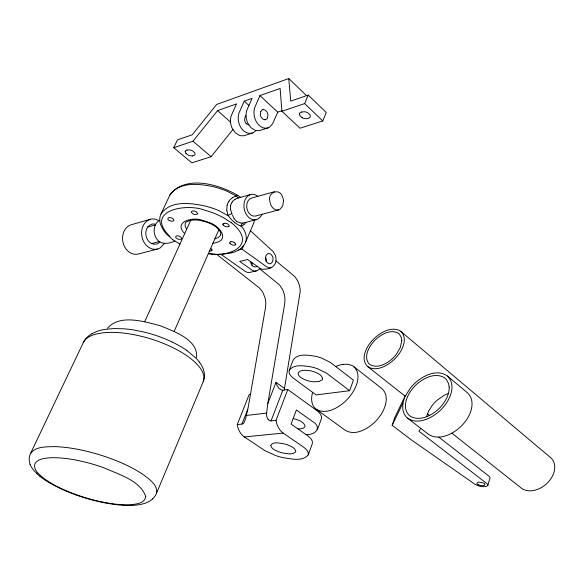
<?xml version="1.0" encoding="UTF-8"?>
<svg xmlns="http://www.w3.org/2000/svg" width="584" height="584" viewBox="0 0 584 584"><rect width="100%" height="100%" fill="white"/><g stroke="black" fill="none" stroke-linecap="round" stroke-linejoin="round"><path stroke-width="0.88" d="M185.245 151.657L185.953 153.453M299.504 114.055L300.03 115.866L302.081 117.625M268.027 419.312L266.924 417.034A12.848 11.622 -25.8 0 1 266.64 413.107L267.633 404.61L284.62 304.206L284.956 299.906A29.93 27.083 -25.8 0 0 284.16 293.832L282.605 289.554L279.524 284.934L259.559 268.706M181.639 238.557L181.325 237.571L180.04 236.586A6.76 6.11 -25.8 0 0 178.397 236.016C176.215 234.951 174.317 237.6 176.923 238.579A6.636 6.001 -25.8 0 0 178.996 239.316L180.719 239.294A1.212 1.095 -25.8 0 0 181.712 238.586M403.069 403.34C402.281 407.749 402.785 412.676 405.676 416.268A14.111 12.768 -25.8 0 0 407.669 418.224L428.247 434.153C437.803 440.694 450.439 435.314 458.44 428.692A40.639 36.77 -25.8 0 0 463.951 423.203C470.843 415.29 476.31 401.113 467.346 392.725L447.424 376.03C437.861 369.037 424.882 374.811 416.808 381.513A42.355 38.325 -25.8 0 0 410.326 388.156L405.69 395.456M284.386 389.966A8.986 8.132 -25.8 0 1 284.496 388.455L300.22 291.423A29.937 27.09 -25.8 0 0 299.431 285.43L297.906 281.203L294.905 276.633L275.918 260.887M230.629 205.597L230.549 206.013A11.658 10.548 -25.8 0 0 230.439 206.984L230.512 209.196M227.074 205.48L226.753 210.043M426.466 416.75L428.671 410.968L432.313 405.303A36.142 32.704 -25.8 0 1 437.168 400.201L444.052 395.412A28.579 25.857 -25.8 0 1 448.41 393.485M227.118 205.298L227.322 204.575A13.103 11.855 -25.8 0 1 228.892 201.268M305.739 434.379C315.185 435.839 322.813 426.992 312.228 421.29L296.387 409.975L291.08 424.115L307.075 435.321C309.644 437.234 313.265 440.029 312.309 443.687L308.221 454.914C302.373 461.9 291.168 458.747 283.306 457.695A74.475 67.386 -25.8 0 1 276.02 455.688L265.253 450.848L244.353 436.956C240.258 434.175 237.995 429.364 237.235 424.583L241.966 424.064A2.226 2.015 -25.8 0 0 242.944 423.728L243.346 423.436A4.103 3.708 -25.8 0 0 244.141 422.48L245.543 418.837L248.258 406.982L265.457 307.936L265.8 303.695A29.039 26.273 -25.8 0 0 265.012 297.709L262.778 292.219L259.5 288.065L216.846 254.485M152.512 498.94A15.067 13.636 -25.8 0 0 156.403 493.589C158.322 485.348 149.555 479.595 144.022 475.164C131.166 466.324 116.61 460.331 101.85 455.491C86.505 450.695 70.635 447.147 54.524 446.607C46.465 446.942 35.726 446.11 30.507 453.556A14.323 12.965 -25.8 0 0 30.069 454.571L29.894 455.075A14.323 12.965 -25.8 0 0 29.616 456.009A14.658 13.264 -25.8 0 0 29.207 458.79A16.797 15.199 -25.8 0 0 30.076 464.061L30.178 464.389M312.644 392.375C310.885 397.996 310.995 405.398 316.192 409.201L345.108 430.189C354.532 435.993 366.204 429.802 373.541 423.276A42.201 38.186 -25.8 0 0 380.228 415.691C385.542 408.194 389.856 395.689 381.797 388.543L353.729 366.591A11.972 10.833 -25.8 0 0 351.546 365.277L347.568 364.226L343.012 364.343M308.221 454.914C309.14 451.271 305.469 448.549 302.906 446.658L283.182 433.065C279.035 430.145 276.809 425.196 276.035 420.305L287.81 389.513L316.309 410.18C318.915 412.151 322.404 415.107 321.375 418.779L317.368 429.787M392.149 425.327L402.756 403.376L405.376 395.499L394.689 417.713L392.149 425.327L411.705 440.154L475.164 484.413L478.471 485.91A19.966 18.067 -25.8 0 0 482.165 486.647L485.859 486.567L487.72 485.691L490.012 477.997A1.044 0.942 -25.8 0 0 490.049 477.697L489.049 476.245L438.796 437.117M196.531 357.496C198.662 339.494 173.032 331.091 159.892 325.573C144.036 321.653 120.07 313.827 107.485 328.208M289.241 370.329C288.168 373.724 291.292 376.592 293.723 378.432L316.083 394.908L349.655 390.703L353.415 380.147L330.34 362.394L321.302 357.948A53.378 48.297 -25.8 0 0 315.061 356.211C308.082 355.181 298.037 353.167 293.285 359.81L289.255 370.285C294.11 363.766 304.074 365.861 311.046 366.883A54.67 49.465 -25.8 0 1 317.316 368.635L326.398 373.067L349.655 390.703M156.381 493.582L203.21 381.68C205.889 374.497 200.4 367.526 195.567 362.773C185.077 352.918 171.857 346.538 158.519 341.509A169.696 153.541 -25.8 0 0 145.73 337.421C131.999 333.763 117.676 331.427 103.441 332.771C96.134 333.727 87.25 335.398 83.366 342.45L30.507 453.556M241.075 248.215A14.885 13.468 -25.8 0 0 245.484 242.542C248.215 237.111 243.871 226.526 239.557 225.541M287.81 389.513L282.853 390.17L271.064 420.852L276.035 420.305M267.83 403.434L276.028 382.323L284.496 388.455M241.966 424.064L247.82 409.267M267.516 117.756L267.925 114.858A8.614 7.789 -25.8 0 0 267.136 112.208L265.253 110.106L263.187 109.602M237.235 424.583L249.149 394.609L250.441 394.441M260.785 111.573L260.362 114.479A8.614 7.789 -25.8 0 0 261.15 117.128L263.034 119.238L265.085 119.749M203.21 381.68C206.13 375.045 203.568 367.431 199.421 362.146M281.853 110.77L277.743 112.157L272.633 123.757L269.509 127.181A6.57 5.95 -25.8 0 1 267.954 127.903C262.574 129.531 257.624 124.925 255.631 120.297A23.163 20.958 -25.8 0 1 254.12 115.187L253.916 111.975L254.514 108.047L259.953 95.601L280.123 88.461L281.889 111.252L300.052 128.217L322.784 120.939L326.273 112.5L308.25 95.097L290.73 101.09L288.766 78.533L216.657 104.434L192.209 134.809L177.478 139.846L173.74 147.694L191.859 162.863L211.138 156.687L232.863 129.597M243.47 245.82L242.046 249.156L238.586 249.996M245.448 242.528L253.478 223.657M281.889 111.252L304.644 103.587L308.25 95.097M174.156 331.413L218.869 229.709M267.954 127.903L259.347 130.692L255.529 130.524L250.981 127.728L247.704 122.961A22.871 20.695 -25.8 0 1 246.2 117.888L246.003 114.69L246.601 110.785L252.054 98.404L244.243 101.163L238.783 113.493L238.177 117.377L238.374 120.559A22.586 20.433 -25.8 0 0 239.878 125.604C241.878 130.21 246.871 134.707 252.208 133.072L243.783 135.795L239.958 135.649L235.41 132.904L232.14 128.21A22.302 20.184 -25.8 0 1 230.636 123.195L230.446 120.034L231.052 116.172L236.527 103.901L217.62 110.595L192.99 141.204L173.74 147.694M144.715 321.689L190.793 220.197L196.421 219.949L202.56 220.876M262.026 214.313L260.354 217.022L258.077 218.912A6.592 5.964 -25.8 0 1 256.369 219.606L243.572 222.964M172.776 239.681L167.491 235.002A40.617 36.748 -25.8 0 1 163.352 230.067L160.702 224.876A21.944 19.856 -25.8 0 1 160.352 223.789L160.009 222.292A16.148 14.607 -25.8 0 1 160.038 216.744L160.082 216.642A14.14 12.79 -25.8 0 1 160.571 215L160.651 214.788A13.885 12.563 -25.8 0 1 161.009 213.941L169.798 195.187C185.508 173.295 222.884 185.405 240.572 197.18M169.798 195.187C179.215 181.033 199.823 183.778 214.204 186.895A90.637 82.008 -25.8 0 1 227.278 191.348L236.411 196.049A4.862 4.402 -25.8 0 0 236.629 196.633L238.338 197.998M161.009 213.941C170.601 199.925 191.194 203.057 205.546 206.123A94.119 85.162 -25.8 0 1 218.744 210.59L228.351 215.781M420.662 428.284L419.02 431.299L486.925 483.61L487.932 485.049A1.015 0.92 -25.8 0 1 487.896 485.348M164.33 243.528L160.425 247.733A9.249 8.373 -25.8 0 1 157.446 249.054L138.335 254.011C132.093 255.639 126.027 250.835 123.903 245.192A22.163 20.053 -25.8 0 1 122.611 239.871C121.961 233.746 124.991 226.57 131.283 224.723L150.336 219.292A9.249 8.366 -25.8 0 1 153.052 218.912L155.855 219.299L159.03 220.73M84.432 340.538L84.337 340.691A17.199 15.556 -25.8 0 0 83.366 342.45M245.879 222.358L245.024 223.504A9.724 8.796 -25.8 0 1 244.287 224.307L244.127 224.446M229.001 201.115L229.322 200.67A11.775 10.651 -25.8 0 1 231.884 198.137L232.184 197.925M259.865 268.275L258.639 269.684A5.044 4.57 -25.8 0 1 256.215 270.961L249.675 272.414A4.993 4.519 -25.8 0 1 247.419 272.399L245.229 271.414L221.227 254.536L216.868 254.485A72.102 65.24 -25.8 0 1 208.32 253.712M232.22 201.984L232.498 201.611A9.315 8.431 -25.8 0 1 234.732 199.567L234.994 199.392M211.722 250.66L211.218 250.938A4.117 3.73 -25.8 0 1 209.503 251.011M232.337 197.823L232.483 197.728A11.125 10.067 -25.8 0 1 235.717 196.231A10.709 9.694 -25.8 0 1 237.724 195.83M235.118 199.312L235.257 199.232A9.738 8.811 -25.8 0 1 237.476 198.246L250.631 194.523A6.577 5.957 -25.8 0 1 252.39 194.26L255.208 194.742L257.924 196.312M91.922 333.676L96.762 331.449A43.055 38.953 -25.8 0 1 104.697 329.42L114.201 328.522L124.728 328.858A120.611 109.128 -25.8 0 1 133.94 330.018L144.496 332.179A152.519 138.007 -25.8 0 1 168.674 340.399L172.149 342.005M159.775 220.278C155.497 222.358 153.753 227.556 154.249 232.052A18.053 16.33 -25.8 0 0 155.242 236.082C158.432 244.82 167.404 244.63 174.777 241.002M235.038 245.046L235.556 244.754A0.869 0.788 -25.8 0 0 235.87 244.17L234.228 242.338M250.631 194.523C245.441 196.144 243.477 202.298 243.988 207.247A20.805 18.827 -25.8 0 0 245.039 211.809C246.631 216.357 251.186 220.883 256.369 219.606M150.336 219.292C143.985 221.175 141.021 228.468 141.686 234.637A22.842 20.666 -25.8 0 0 142.978 240.046C145.095 245.725 151.139 250.682 157.446 249.054M283.466 200.83A15.337 13.877 -25.8 0 0 282.481 196.793C279.933 187.763 267.421 192.121 269.808 200.881A15.418 13.95 -25.8 0 0 270.56 204.203C271.691 207.466 274.918 210.817 278.663 209.904A4.621 4.183 -25.8 0 0 279.897 209.393L282.722 205.991L283.466 200.83M228.344 226.796L228.986 226.461A0.927 0.839 -25.8 0 0 229.315 225.884L227.928 224.081A6.533 5.913 -25.8 0 0 225.541 223.3L224.001 223.373M301.541 111.989L304.666 111.763A9.548 8.643 -25.8 0 1 307.899 112.836L309.856 114.508L310.403 116.42A2.124 1.92 -25.8 0 1 310.046 117.296L308.177 118.494L305.403 118.676A9.534 8.629 -25.8 0 1 302.081 117.625M232.111 252.77L221.183 254.456M147.686 227.103L155.344 224.964M274.538 191.669L251.522 198.1C247.806 199.246 246.397 203.648 246.762 207.181A14.863 13.447 -25.8 0 0 247.506 210.444C248.653 213.7 251.908 216.934 255.617 216.014L278.663 209.904M151.628 243.572L159.301 241.542M214.861 238.827L218.161 237.535L220.044 235.885A4.869 4.409 -25.8 0 0 220.613 234.921A2.489 2.256 -25.8 0 0 220.723 234.615M230.797 241.769L229.899 242.192A0.861 0.781 -25.8 0 0 229.636 242.776L229.928 243.535M187.062 149.964L190.026 149.978A9.775 8.848 -25.8 0 1 192.683 150.964L194.749 152.804L195.071 154.483A1.628 1.475 -25.8 0 1 194.676 155.14L192.326 156.001M190.844 220.183L186.376 221.891A3.037 2.745 -25.8 0 0 185.427 223.008A4.891 4.424 -25.8 0 0 185.106 224.059L185.216 226.395L186.661 229.293M246.397 415.458L266.603 413.107M244.353 436.956L283.182 433.065M131.831 505.408L125.575 505.408A102.382 92.637 -25.8 0 1 123.326 505.299M241.126 223.081L243.236 223.037A2.241 2.022 -25.8 0 0 242.615 223.292L241.265 225.11A3.73 3.38 -25.8 0 0 241.163 226.103L241.163 226.103A6.081 5.504 -25.8 0 0 243.857 224.665M248.828 125.034L246.236 123.64M240.863 223.059L236.608 221.394M208.481 253.346C228.052 257.858 257.559 245.893 233.403 224.402C232.819 223.84 232.242 223.358 231.629 222.906M113.975 504.386L104.113 502.744A202.706 183.412 -25.8 0 1 75.942 494.867M293.175 418.538C297.599 419.83 303.782 421.246 305.067 426.211A1.949 1.767 -25.8 0 1 304.753 427.043L303.147 428.218L300.395 428.839A18.374 16.622 -25.8 0 1 297.935 428.911M478.683 484.859C475.223 484.07 477.544 481.245 480.179 482.304A11.979 10.84 -25.8 0 1 482.479 482.778C485.764 482.99 485.53 486.384 482.333 485.618A11.373 10.286 -25.8 0 1 478.683 484.851M239.119 225.358L234.958 222.811M52.91 484.771L60.685 488.684A190.26 172.156 -25.8 0 0 75.927 494.896M179.916 244.148L172.82 239.71M169.199 220.46C166.425 219.482 168.294 216.591 170.637 217.715A6.789 6.139 -25.8 0 1 172.316 218.314L173.616 219.343L173.922 220.365A0.861 0.781 -25.8 0 1 173.674 220.774L172.93 221.146A5.402 4.891 -25.8 0 1 169.294 220.351M316.192 409.201C325.777 414.961 337.421 408.304 344.779 401.763A44.8 40.537 -25.8 0 0 351.626 393.988C356.941 386.477 361.781 373.921 353.729 366.591M407.669 418.224C417.356 424.758 430.006 419.02 438.029 412.37A42.398 38.361 -25.8 0 0 443.628 406.778C450.512 398.814 456.396 384.586 447.424 376.03M367.686 366.569C375.643 371.818 385.79 366.562 392.266 361.233A37.653 34.069 -25.8 0 0 398.339 354.853C403.121 348.611 407.617 338.041 400.974 331.544A10.388 9.402 -25.8 0 0 398.952 330.259C390.645 326.938 381.6 332.062 375.388 337.391A37.697 34.106 -25.8 0 0 370.241 342.918C365.321 349.217 360.686 360.109 367.686 366.569L405.143 396.193M186.814 350.473L196.042 358.211A49.567 44.851 -25.8 0 1 199.429 362.138M242.367 249.412L266.37 266.654L268.552 267.669A4.906 4.438 -25.8 0 0 270.815 267.691M231.505 222.811L223.015 217.409L216.314 214.175A88.439 80.023 -25.8 0 0 204.962 210.298C186.603 202.728 143.43 210.547 169.988 236.571M236.498 221.314L234.155 218.774M234.863 222.738L231.249 219.46L228.534 216.029M427.4 413.808L429.466 415.443M451.877 433.167L521.366 488.136C528.542 493.4 538.558 490.253 544.916 485.143A27.368 24.762 -25.8 0 0 550.259 479.61C554.997 473.566 557.224 463.368 550.719 457.717L400.974 331.544M40.07 476.434L36.814 473.617M216.357 227.293L218.328 229.103M192.99 141.204L211.138 156.687M217.62 110.595L230.505 122.078M244.243 101.163L248.886 105.419M250.448 230.789L273.144 251.573L275.385 255.398A14.746 13.344 -25.8 0 1 276.02 259.427C276.414 265.983 270.144 269.436 264.136 269.173A4.935 4.468 -25.8 0 1 261.88 269.158L259.946 268.333L247.631 259.551L239.703 261.406L252.018 270.115L253.952 270.939A4.964 4.497 -25.8 0 0 256.208 270.954M259.953 95.601L277.743 112.157M304.644 103.587L322.784 120.939M288.766 78.533L306.425 95.564M184.69 233.629C172.477 221.329 194.078 216.482 202.721 220.489A45.742 41.384 -25.8 0 1 209.108 222.584C217.577 224.548 230.892 238.922 215.985 242.652A19.579 17.717 -25.8 0 1 212.948 243.17M223.234 225.183L222.942 224.468M234.06 218.62L232.447 215.087M211.831 249.463L211.882 249.543A1.015 0.92 -25.8 0 1 211.78 250.704M230.534 209.357L231.979 213.999M226.767 210.24L227.979 215.284A30.733 27.806 -25.8 0 0 231.804 213.605M250.828 261.851A8.03 7.263 -25.8 0 0 251.324 264.209L253.011 266.435L255.544 267.019A2.876 2.599 -25.8 0 0 256.989 266.231M230.673 205.444A9.753 8.826 -25.8 0 1 232.118 202.101M202.509 221.022A38.157 34.522 -25.8 0 1 216.408 227.234M218.285 229.147A12.337 11.169 -25.8 0 1 220.475 232.169M220.402 232.315A4.38 3.964 -25.8 0 1 220.796 234.527M230.797 241.725A5.555 5.03 -25.8 0 1 234.169 242.411M235.023 244.959A5.022 4.541 -25.8 0 1 230.089 243.426M210.627 248.456A3.898 3.526 -25.8 0 1 211.853 249.448M222.811 224.453A1.27 1.153 -25.8 0 1 224.001 223.424M228.322 226.694A5.125 4.643 -25.8 0 1 223.365 225.088M282.853 390.17A3.073 2.774 -25.8 0 1 281.714 390.097L279.064 388.411L277.042 385.345A18.418 16.666 -25.8 0 1 276.028 382.323M159.826 241.915A6.563 5.935 -25.8 0 1 156.395 244.097C152.168 245.141 148.132 241.878 146.715 238.068A15.228 13.775 -25.8 0 1 145.854 234.461C145.416 230.344 147.402 225.468 151.65 224.227A6.643 6.008 -25.8 0 1 155.636 224.365M185.099 151.628A2.132 1.927 -25.8 0 1 187.062 150.044M192.326 155.892A8.431 7.636 -25.8 0 1 185.997 153.417M255.756 130.582A7.307 6.607 -25.8 0 1 252.222 133.101M245.988 115.647A3.643 3.292 -25.8 0 0 245.068 116.961L244.63 119.829A8.344 7.548 -25.8 0 0 245.587 122.764A7.285 6.592 -25.8 0 0 246.236 123.64M267.443 117.742A3.095 2.803 -25.8 0 1 265.114 119.873M260.851 111.588A3.095 2.796 -25.8 0 1 263.165 109.485M299.358 114.026A2.737 2.482 -25.8 0 1 301.548 112.055M172.127 342.034A118.946 107.624 -25.8 0 1 186.843 350.437M84.359 340.494A20.199 18.279 -25.8 0 1 91.951 333.734M232.089 252.697A23.601 21.36 -25.8 0 0 239.71 249.332A15.607 14.118 -25.8 0 0 240.936 248.339M251.806 262.544A7.621 6.898 -25.8 0 1 251.821 265.151M271.049 420.976A3.738 3.38 -25.8 0 1 268.187 419.232M36.96 473.463A31.134 28.171 -25.8 0 1 30.01 464.462M52.961 484.698A98.521 89.148 -25.8 0 1 40.026 476.478M123.326 505.306A124.852 112.975 -25.8 0 1 113.975 504.379M131.831 505.379A51.626 46.713 -25.8 0 0 140.233 504.518L140.364 504.466A29.156 26.382 -25.8 0 0 146.898 502.517L147.628 502.152A18.513 16.753 -25.8 0 0 152.533 498.962M335.763 366.562A25.258 22.856 -25.8 0 1 343.012 364.314M254.434 220.256A14.848 13.432 -25.8 0 1 253.58 223.417M265.567 257.332A7.913 7.161 -25.8 0 1 266.297 261.625M449.176 387.031C449.41 393.127 446.745 398.945 443.227 403.785A37.631 34.047 -25.8 0 1 436.788 410.61C429.897 416.282 419.699 421.049 411.012 416.64A12.498 11.308 -25.8 0 1 408.347 414.465C402.252 406.844 406.727 395.952 412.041 389.236A37.712 34.12 -25.8 0 1 417.429 383.615C424.166 377.95 434.094 373.037 442.862 376.848A12.578 11.381 -25.8 0 1 446.183 379.323L448.534 383.447L449.176 387.031M270.699 445.475C271.458 449.388 276.349 450.666 279.502 452.053A37.237 33.697 -25.8 0 0 283.298 453.104C287.16 453.629 292.241 454.994 295.489 452.104A1.774 1.606 -25.8 0 0 295.789 451.308C295.051 447.417 290.292 446.103 287.109 444.731A37.135 33.602 -25.8 0 0 282.561 443.511C278.904 443.146 272.779 441.453 270.699 445.475M401.77 340.574L400.405 347.319L396.529 354.087A32.945 29.813 -25.8 0 1 391.222 359.671C385.717 364.168 377.68 368.402 370.643 364.971A9.015 8.161 -25.8 0 1 368.365 362.956C364.306 356.773 367.986 348.882 371.957 343.626A32.981 29.842 -25.8 0 1 376.468 338.793C381.899 334.136 389.805 329.668 397.062 332.566A9.067 8.198 -25.8 0 1 399.631 334.471L401.369 337.72L401.77 340.574M322.594 378.527L322.58 378.79A2.3 2.08 -25.8 0 1 322.229 379.746L318.966 381.564L313.294 381.797A29.784 26.952 -25.8 0 1 304.052 379.323C301.629 378.096 298.234 376.454 298.139 373.337A2.3 2.08 -25.8 0 1 298.417 372.526C301.191 369.402 306.096 370.234 309.805 370.694A31.149 28.185 -25.8 0 1 314.272 371.862C317.433 373.176 321.864 374.716 322.594 378.527M265.45 257.566L265.428 258.559A8.271 7.482 -25.8 0 0 265.924 260.858L267.26 262.822L269.458 263.778A2.657 2.409 -25.8 0 0 271.078 263.318L272.414 261.807L273.057 259.318A8.169 7.395 -25.8 0 0 272.399 256.077L270.75 254.077L268.837 253.493A2.613 2.365 -25.8 0 0 267.654 253.806L266.187 255.244L265.45 257.566M145.766 496.553C144.861 503.671 135.685 504.167 130.057 504.707C117.377 505.204 104.77 502.831 92.528 499.729A204.612 185.143 -25.8 0 1 76.219 494.67C64.846 490.487 53.589 485.538 43.778 478.325C39.573 474.792 33.222 470.142 34.799 463.857C38.055 458.309 45.552 458.214 51.246 457.717C63.43 457.44 75.526 459.688 87.293 462.652A204.458 184.997 -25.8 0 1 105.003 468.178C119.238 474.821 139.985 480.252 145.766 496.553M197.735 213.554L197.706 213.707A0.898 0.81 -25.8 0 1 197.509 214.08L195.071 214.591A6.65 6.015 -25.8 0 1 193.041 213.948L191.442 212.459A1.153 1.044 -25.8 0 1 191.413 211.685L192.567 210.97L194.355 211.007A6.752 6.11 -25.8 0 1 196.071 211.598L197.735 213.554"/></g></svg>
